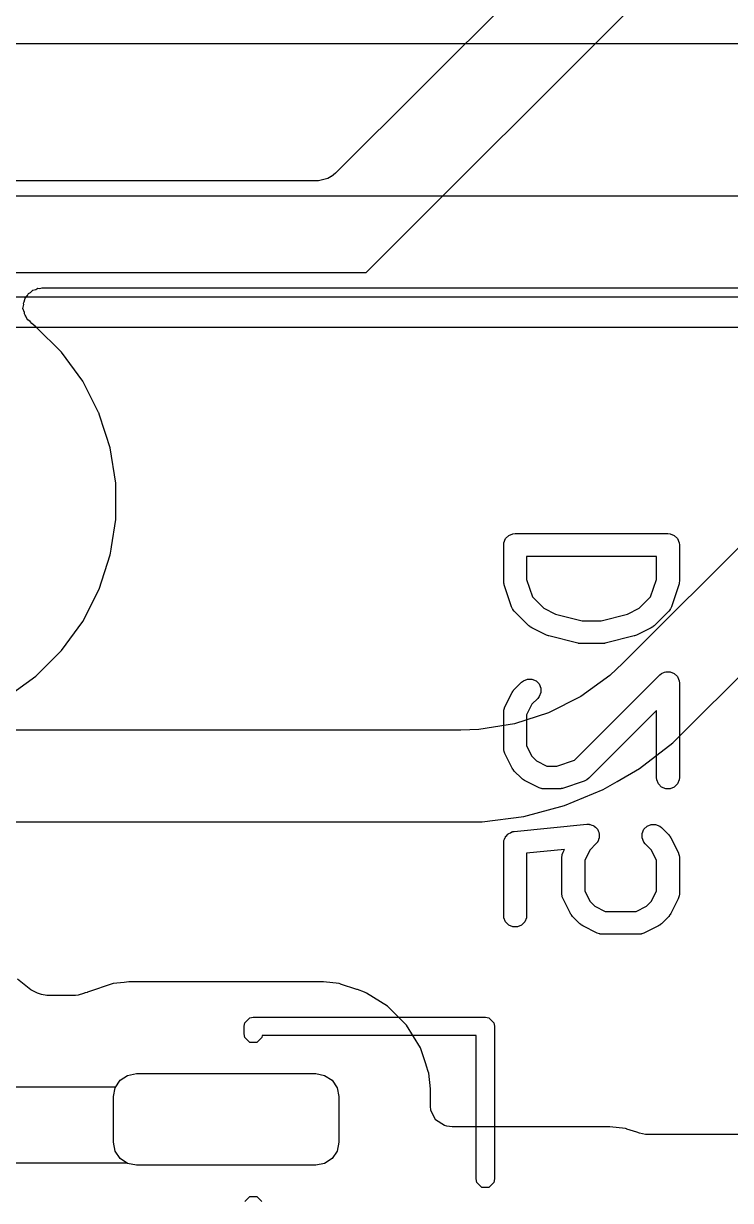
# Model space of a CAD drawing. Header units: inches. Extents: x 1.3 to 5.24, y -7.03 to -1.12.
# Drawn here: x 4.7731 to 4.9553, y -5.515 to -5.2114 of the extents above; entities that cross this region are included whole.
import ezdxf

# ---------------------------------------------------------------- set-up
doc = ezdxf.new("R2010")
doc.units = ezdxf.units.IN
doc.header["$MEASUREMENT"] = 0
for name, color, linetype, true_color in [('B.Cu', 153, 'CONTINUOUS', 0x4d7fc4), ('B.Mask', 4, 'CONTINUOUS', 0x02ffee), ('B.Paste', 132, 'CONTINUOUS', 0x00c2c2), ('B.Silkscreen', 31, 'CONTINUOUS', 0xe8b2a7), ('F.Cu', 13, 'CONTINUOUS', 0xc83434), ('F.Silkscreen', 41, 'CONTINUOUS', 0xf2eda1)]:
    doc.layers.add(name, color=color, linetype=linetype, true_color=true_color)

msp = doc.modelspace()

# ---------------------------------------------------------------- linework, layer by layer
at = {"layer": 'B.Cu', "linetype": 'CONTINUOUS'}
for p, q in [((3.98976, -5.21654), (5.03937, -5.21654)), ((5.03122, -5.25591), (3.99792, -5.25591)), ((4.77621, -5.27999), (4.77673, -5.27969)), ((4.77673, -5.27969), (4.77727, -5.27971)), ((4.77727, -5.27971), (4.77789, -5.27955)), ((4.77789, -5.27955), (5.0187, -5.27955)), ((4.77327, -5.28317), (4.77347, -5.28221)), ((4.77347, -5.28221), (4.7741, -5.28156)), ((4.7741, -5.28156), (4.77435, -5.28106)), ((4.77435, -5.28106), (4.77487, -5.28076)), ((4.77487, -5.28076), (4.77538, -5.28024)), ((4.77538, -5.28024), (4.77549, -5.28018)), ((4.77549, -5.28018), (4.77621, -5.27999)), ((4.77292, -5.28491), (4.77313, -5.28387)), ((4.77333, -5.28597), (4.77292, -5.28491)), ((4.7731, -5.28351), (4.77327, -5.28317)), ((4.77313, -5.28387), (4.7731, -5.28351)), ((4.77336, -5.28625), (4.77333, -5.28597)), ((4.77353, -5.28666), (4.77336, -5.28625)), ((4.77368, -5.28686), (4.77353, -5.28666)), ((4.77392, -5.28747), (4.77368, -5.28686)), ((4.77419, -5.28783), (4.77392, -5.28747)), ((4.77422, -5.28786), (4.77419, -5.28783)), ((4.77476, -5.28825), (4.77422, -5.28786)), ((4.77519, -5.28879), (4.77476, -5.28825)), ((4.77628, -5.28959), (4.77519, -5.28879)), ((4.78285, -5.29616), (4.77628, -5.28959)), ((4.77628, -5.28959), (4.77628, -5.28959)), ((4.78832, -5.30368), (4.78285, -5.29616)), ((4.78988, -5.30675), (4.78832, -5.30368)), ((4.79241, -5.31171), (4.78988, -5.30675)), ((4.79245, -5.31178), (4.79241, -5.31171)), ((4.79252, -5.31192), (4.79245, -5.31178)), ((4.79256, -5.312), (4.79252, -5.31192)), ((4.7926, -5.31215), (4.79256, -5.312)), ((4.79404, -5.31659), (4.7926, -5.31215)), ((4.7943, -5.31737), (4.79404, -5.31659)), ((4.79542, -5.32081), (4.7943, -5.31737)), ((4.79687, -5.33), (4.79542, -5.32081)), ((4.79687, -5.3393), (4.79687, -5.33)), ((4.79575, -5.34634), (4.79687, -5.3393)), ((4.79566, -5.34695), (4.79575, -5.34634)), ((4.79254, -5.35732), (4.79542, -5.34848)), ((4.79542, -5.34848), (4.79549, -5.34801)), ((4.79549, -5.34801), (4.79566, -5.34695)), ((4.79566, -5.34695), (4.79566, -5.34695)), ((4.78832, -5.36561), (4.79254, -5.35732)), ((4.78285, -5.37313), (4.78832, -5.36561)), ((4.77628, -5.37971), (4.78285, -5.37313)), ((4.76876, -5.38517), (4.77628, -5.37971)), ((4.77495, -5.46068), (4.77152, -5.45793)), ((4.79905, -5.45876), (4.79615, -5.45906)), ((4.8002, -5.45864), (4.79905, -5.45876)), ((4.85039, -5.45864), (4.8002, -5.45864)), ((4.8002, -5.45864), (4.8002, -5.45864)), ((4.85444, -5.45906), (4.85039, -5.45864)), ((4.85039, -5.45864), (4.85039, -5.45864)), ((4.77663, -5.46156), (4.77495, -5.46068)), ((4.77774, -5.46189), (4.77663, -5.46156)), ((4.77911, -5.46209), (4.77774, -5.46189)), ((4.78849, -5.46165), (4.78718, -5.46203)), ((4.78873, -5.46154), (4.78849, -5.46165)), ((4.78881, -5.46152), (4.78873, -5.46154)), ((4.78898, -5.46145), (4.78881, -5.46152)), ((4.78904, -5.46145), (4.78898, -5.46145)), ((4.78947, -5.46131), (4.78904, -5.46145)), ((4.78959, -5.46123), (4.78947, -5.46131)), ((4.79614, -5.45906), (4.78959, -5.46123)), ((4.78959, -5.46123), (4.78959, -5.46123)), ((4.79615, -5.45906), (4.79614, -5.45906)), ((4.85466, -5.45912), (4.85444, -5.45906)), ((4.85477, -5.45917), (4.85466, -5.45912)), ((4.85896, -5.46055), (4.85477, -5.45917)), ((4.85913, -5.46061), (4.85896, -5.46055)), ((4.85896, -5.46055), (4.85896, -5.46055)), ((4.861, -5.46123), (4.85913, -5.46061)), ((4.86151, -5.46154), (4.861, -5.46123)), ((4.861, -5.46123), (4.861, -5.46123)), ((4.86688, -5.46485), (4.86151, -5.46154)), ((4.78647, -5.46209), (4.77911, -5.46209)), ((4.77911, -5.46209), (4.77911, -5.46209)), ((4.77911, -5.46209), (4.77911, -5.46209)), ((4.78716, -5.46204), (4.78647, -5.46209)), ((4.78718, -5.46203), (4.78716, -5.46204)), ((4.87176, -5.46974), (4.86688, -5.46485)), ((4.87539, -5.47562), (4.87176, -5.46974)), ((4.87677, -5.47978), (4.87539, -5.47562)), ((4.87697, -5.48039), (4.87677, -5.47978)), ((4.79799, -5.48401), (4.79991, -5.48273)), ((4.79991, -5.48273), (4.80217, -5.48228)), ((4.80217, -5.48228), (4.84843, -5.48228)), ((4.84843, -5.48228), (4.85069, -5.48273)), ((4.85069, -5.48273), (4.8526, -5.48401)), ((4.8774, -5.48169), (4.87697, -5.48039)), ((4.87756, -5.48217), (4.8774, -5.48169)), ((4.87797, -5.48622), (4.87756, -5.48217)), ((4.87756, -5.48217), (4.87756, -5.48217)), ((4.7628, -5.48573), (4.79684, -5.48573)), ((4.79684, -5.48573), (4.79799, -5.48401)), ((4.8526, -5.48401), (4.85388, -5.48593)), ((4.85388, -5.48593), (4.85433, -5.48819)), ((4.87797, -5.49064), (4.87797, -5.48622)), ((4.87797, -5.48622), (4.87797, -5.48622)), ((4.87797, -5.48622), (4.87797, -5.48622)), ((4.85433, -5.48819), (4.85433, -5.5)), ((4.87808, -5.49167), (4.87797, -5.49064)), ((4.87815, -5.49197), (4.87808, -5.49167)), ((4.87923, -5.49413), (4.87815, -5.49197)), ((4.87928, -5.49418), (4.87923, -5.49413)), ((4.87928, -5.49419), (4.87928, -5.49418)), ((4.87928, -5.49418), (4.87928, -5.49418)), ((4.87928, -5.49418), (4.87928, -5.49418)), ((4.88159, -5.49567), (4.87928, -5.49419)), ((4.88218, -5.49585), (4.88159, -5.49567)), ((4.88356, -5.49604), (4.88218, -5.49585)), ((4.92421, -5.49604), (4.88356, -5.49604)), ((4.88356, -5.49604), (4.88356, -5.49604)), ((4.88356, -5.49604), (4.88356, -5.49604)), ((4.92826, -5.49646), (4.92421, -5.49604)), ((4.92421, -5.49604), (4.92421, -5.49604)), ((4.92421, -5.49604), (4.92421, -5.49604)), ((4.92848, -5.49652), (4.92826, -5.49646)), ((4.92859, -5.49657), (4.92848, -5.49652)), ((4.93112, -5.49741), (4.92859, -5.49657)), ((4.93183, -5.49764), (4.93112, -5.49741)), ((4.93112, -5.49741), (4.93112, -5.49741)), ((4.93259, -5.49783), (4.93183, -5.49764)), ((4.93335, -5.49795), (4.93259, -5.49783)), ((4.93413, -5.49801), (4.93335, -5.49795)), ((4.97968, -5.49801), (4.93413, -5.49801)), ((4.85433, -5.5), (4.85388, -5.50226)), ((4.8526, -5.50418), (4.85069, -5.50546)), ((4.85388, -5.50226), (4.8526, -5.50418)), ((4.79984, -5.50541), (4.7628, -5.50541)), ((4.79991, -5.50546), (4.79984, -5.50541)), ((4.80217, -5.50591), (4.79991, -5.50546)), ((4.84843, -5.50591), (4.80217, -5.50591)), ((4.85069, -5.50546), (4.84843, -5.50591))]:
    msp.add_line(p, q, dxfattribs=at)
at = {"layer": 'B.Mask', "linetype": 'CONTINUOUS'}
for p, q in [((4.79799, -5.48401), (4.79991, -5.48273)), ((4.79991, -5.48273), (4.80217, -5.48228)), ((4.80217, -5.48228), (4.84843, -5.48228)), ((4.84843, -5.48228), (4.85069, -5.48273)), ((4.85069, -5.48273), (4.8526, -5.48401)), ((4.79626, -5.48819), (4.79671, -5.48593)), ((4.79671, -5.48593), (4.79799, -5.48401)), ((4.8526, -5.48401), (4.85388, -5.48593)), ((4.85388, -5.48593), (4.85433, -5.48819)), ((4.79626, -5.5), (4.79626, -5.48819)), ((4.85433, -5.48819), (4.85433, -5.5)), ((4.79671, -5.50226), (4.79626, -5.5)), ((4.85433, -5.5), (4.85388, -5.50226)), ((4.79799, -5.50418), (4.79671, -5.50226)), ((4.79991, -5.50546), (4.79799, -5.50418)), ((4.8526, -5.50418), (4.85069, -5.50546)), ((4.85388, -5.50226), (4.8526, -5.50418)), ((4.80217, -5.50591), (4.79991, -5.50546)), ((4.84843, -5.50591), (4.80217, -5.50591)), ((4.85069, -5.50546), (4.84843, -5.50591))]:
    msp.add_line(p, q, dxfattribs=at)
at = {"layer": 'B.Paste', "linetype": 'CONTINUOUS'}
for p, q in [((4.79799, -5.48401), (4.79991, -5.48273)), ((4.79991, -5.48273), (4.80217, -5.48228)), ((4.80217, -5.48228), (4.84843, -5.48228)), ((4.84843, -5.48228), (4.85069, -5.48273)), ((4.85069, -5.48273), (4.8526, -5.48401)), ((4.79626, -5.48819), (4.79671, -5.48593)), ((4.79671, -5.48593), (4.79799, -5.48401)), ((4.8526, -5.48401), (4.85388, -5.48593)), ((4.85388, -5.48593), (4.85433, -5.48819)), ((4.79626, -5.5), (4.79626, -5.48819)), ((4.85433, -5.48819), (4.85433, -5.5)), ((4.79671, -5.50226), (4.79626, -5.5)), ((4.85433, -5.5), (4.85388, -5.50226)), ((4.79799, -5.50418), (4.79671, -5.50226)), ((4.79991, -5.50546), (4.79799, -5.50418)), ((4.8526, -5.50418), (4.85069, -5.50546)), ((4.85388, -5.50226), (4.8526, -5.50418)), ((4.80217, -5.50591), (4.79991, -5.50546)), ((4.84843, -5.50591), (4.80217, -5.50591)), ((4.85069, -5.50546), (4.84843, -5.50591))]:
    msp.add_line(p, q, dxfattribs=at)
at = {"layer": 'B.Silkscreen', "linetype": 'CONTINUOUS'}
for p, q in [((4.89734, -5.34425), (4.89816, -5.34344)), ((4.89816, -5.34344), (4.89922, -5.343)), ((4.89922, -5.343), (4.8998, -5.34294)), ((4.8998, -5.34294), (4.93917, -5.34294)), ((4.93917, -5.34294), (4.93974, -5.343)), ((4.93974, -5.343), (4.94081, -5.34344)), ((4.94081, -5.34344), (4.94162, -5.34425)), ((4.89684, -5.34589), (4.8969, -5.34532)), ((4.89684, -5.35527), (4.89684, -5.34589)), ((4.8969, -5.34532), (4.89734, -5.34425)), ((4.94162, -5.34425), (4.94206, -5.34532)), ((4.94206, -5.34532), (4.94212, -5.34589)), ((4.94212, -5.34589), (4.94212, -5.35527)), ((4.93621, -5.34885), (4.90275, -5.34885)), ((4.90275, -5.34885), (4.90275, -5.35479)), ((4.93621, -5.35479), (4.93621, -5.34885)), ((4.89687, -5.35556), (4.89684, -5.35527)), ((4.89687, -5.35564), (4.89687, -5.35556)), ((4.89689, -5.35574), (4.89687, -5.35564)), ((4.8969, -5.35584), (4.89689, -5.35574)), ((4.90275, -5.35479), (4.90425, -5.3593)), ((4.93471, -5.3593), (4.93621, -5.35479)), ((4.94207, -5.35574), (4.94206, -5.35584)), ((4.9421, -5.35564), (4.94207, -5.35574)), ((4.94212, -5.35527), (4.94209, -5.35556)), ((4.94209, -5.35556), (4.9421, -5.35564)), ((4.89693, -5.35592), (4.8969, -5.35584)), ((4.89699, -5.3562), (4.89693, -5.35592)), ((4.89887, -5.36183), (4.89699, -5.3562)), ((4.94197, -5.3562), (4.94009, -5.36183)), ((4.94203, -5.35592), (4.94197, -5.3562)), ((4.94206, -5.35584), (4.94203, -5.35592)), ((4.89911, -5.36235), (4.89887, -5.36183)), ((4.90425, -5.3593), (4.90717, -5.36222)), ((4.93179, -5.36222), (4.93471, -5.3593)), ((4.94009, -5.36183), (4.93986, -5.36235)), ((4.89918, -5.36243), (4.89911, -5.36235)), ((4.89922, -5.36253), (4.89918, -5.36243)), ((4.89958, -5.36298), (4.89922, -5.36253)), ((4.90333, -5.36673), (4.89958, -5.36298)), ((4.90717, -5.36222), (4.9102, -5.36373)), ((4.9102, -5.36373), (4.91703, -5.36544)), ((4.92193, -5.36544), (4.92876, -5.36373)), ((4.92876, -5.36373), (4.93179, -5.36222)), ((4.93938, -5.36298), (4.93563, -5.36673)), ((4.93975, -5.36253), (4.93938, -5.36298)), ((4.93979, -5.36243), (4.93975, -5.36253)), ((4.93986, -5.36235), (4.93979, -5.36243)), ((4.90356, -5.36692), (4.90333, -5.36673)), ((4.90361, -5.36697), (4.90356, -5.36692)), ((4.9037, -5.36703), (4.90361, -5.36697)), ((4.90378, -5.3671), (4.9037, -5.36703)), ((4.90385, -5.36713), (4.90378, -5.3671)), ((4.9041, -5.36728), (4.90385, -5.36713)), ((4.90785, -5.36916), (4.9041, -5.36728)), ((4.91703, -5.36544), (4.92193, -5.36544)), ((4.93486, -5.36728), (4.93111, -5.36916)), ((4.93511, -5.36713), (4.93486, -5.36728)), ((4.93518, -5.3671), (4.93511, -5.36713)), ((4.93526, -5.36703), (4.93518, -5.3671)), ((4.93535, -5.36697), (4.93526, -5.36703)), ((4.9354, -5.36692), (4.93535, -5.36697)), ((4.93563, -5.36673), (4.9354, -5.36692)), ((4.90789, -5.36917), (4.90785, -5.36916)), ((4.90791, -5.36919), (4.90789, -5.36917)), ((4.90815, -5.36927), (4.90791, -5.36919)), ((4.90839, -5.36936), (4.90815, -5.36927)), ((4.90841, -5.36937), (4.90839, -5.36936)), ((4.90845, -5.36938), (4.90841, -5.36937)), ((4.91595, -5.37126), (4.90845, -5.36938)), ((4.93051, -5.36938), (4.92301, -5.37126)), ((4.93055, -5.36937), (4.93051, -5.36938)), ((4.93057, -5.36936), (4.93055, -5.36937)), ((4.93081, -5.36927), (4.93057, -5.36936)), ((4.93105, -5.36919), (4.93081, -5.36927)), ((4.93107, -5.36917), (4.93105, -5.36919)), ((4.93111, -5.36916), (4.93107, -5.36917)), ((4.91605, -5.37127), (4.91595, -5.37126)), ((4.91609, -5.37129), (4.91605, -5.37127)), ((4.91631, -5.37131), (4.91609, -5.37129)), ((4.91653, -5.37134), (4.91631, -5.37131)), ((4.91657, -5.37133), (4.91653, -5.37134)), ((4.91667, -5.37134), (4.91657, -5.37133)), ((4.92229, -5.37134), (4.91667, -5.37134)), ((4.92239, -5.37133), (4.92229, -5.37134)), ((4.92244, -5.37134), (4.92239, -5.37133)), ((4.92265, -5.37131), (4.92244, -5.37134)), ((4.92287, -5.37129), (4.92265, -5.37131)), ((4.92291, -5.37127), (4.92287, -5.37129)), ((4.92301, -5.37126), (4.92291, -5.37127)), ((4.91507, -5.40143), (4.93708, -5.37943)), ((4.93708, -5.37943), (4.93753, -5.37906)), ((4.93753, -5.37906), (4.93828, -5.37875)), ((4.93828, -5.37875), (4.93859, -5.37862)), ((4.93859, -5.37862), (4.93974, -5.37862)), ((4.93974, -5.37862), (4.94081, -5.37906)), ((4.94081, -5.37906), (4.94162, -5.37987)), ((4.94162, -5.37987), (4.94188, -5.38049)), ((4.89958, -5.38318), (4.90146, -5.3813)), ((4.90146, -5.3813), (4.90191, -5.38093)), ((4.90191, -5.38093), (4.90297, -5.38049)), ((4.90297, -5.38049), (4.90412, -5.38049)), ((4.90412, -5.38049), (4.90519, -5.38093)), ((4.90519, -5.38093), (4.906, -5.38175)), ((4.906, -5.38175), (4.90644, -5.38281)), ((4.90644, -5.38281), (4.90644, -5.38397)), ((4.94188, -5.38049), (4.94206, -5.38094)), ((4.94206, -5.38094), (4.94212, -5.38151)), ((4.94212, -5.38151), (4.94212, -5.40589)), ((4.89715, -5.38769), (4.89903, -5.38394)), ((4.89903, -5.38394), (4.89919, -5.3837)), ((4.89919, -5.3837), (4.89922, -5.38362)), ((4.89922, -5.38362), (4.89928, -5.38354)), ((4.89928, -5.38354), (4.89934, -5.38345)), ((4.89934, -5.38345), (4.8994, -5.3834)), ((4.8994, -5.3834), (4.89958, -5.38318)), ((4.90563, -5.38548), (4.9041, -5.38701)), ((4.906, -5.38503), (4.90563, -5.38548)), ((4.90644, -5.38397), (4.906, -5.38503)), ((4.89684, -5.38901), (4.8969, -5.38844)), ((4.89684, -5.39839), (4.89684, -5.38901)), ((4.8969, -5.38844), (4.89694, -5.38834)), ((4.89694, -5.38834), (4.89695, -5.38823)), ((4.89695, -5.38823), (4.89715, -5.38769)), ((4.9041, -5.38701), (4.90275, -5.38971)), ((4.93621, -5.38864), (4.91876, -5.4061)), ((4.93621, -5.40589), (4.93621, -5.38864)), ((4.90275, -5.38971), (4.90275, -5.39769)), ((4.90275, -5.39769), (4.9041, -5.40039)), ((4.8969, -5.39896), (4.89684, -5.39839)), ((4.89694, -5.39906), (4.8969, -5.39896)), ((4.89695, -5.39917), (4.89694, -5.39906)), ((4.89715, -5.39971), (4.89695, -5.39917)), ((4.89903, -5.40346), (4.89715, -5.39971)), ((4.9041, -5.40039), (4.90529, -5.40159)), ((4.89919, -5.40371), (4.89903, -5.40346)), ((4.89922, -5.40378), (4.89919, -5.40371)), ((4.89928, -5.40386), (4.89922, -5.40378)), ((4.89934, -5.40395), (4.89928, -5.40386)), ((4.8994, -5.404), (4.89934, -5.40395)), ((4.89958, -5.40423), (4.8994, -5.404)), ((4.90146, -5.4061), (4.89958, -5.40423)), ((4.90529, -5.40159), (4.90799, -5.40293)), ((4.90799, -5.40293), (4.91057, -5.40293)), ((4.91057, -5.40293), (4.91507, -5.40143)), ((4.90168, -5.40629), (4.90146, -5.4061)), ((4.90174, -5.40634), (4.90168, -5.40629)), ((4.90182, -5.4064), (4.90174, -5.40634)), ((4.90191, -5.40647), (4.90182, -5.4064)), ((4.90198, -5.4065), (4.90191, -5.40647)), ((4.90223, -5.40665), (4.90198, -5.4065)), ((4.90597, -5.40853), (4.90223, -5.40665)), ((4.9176, -5.40681), (4.91198, -5.40869)), ((4.91813, -5.40658), (4.9176, -5.40681)), ((4.91821, -5.40651), (4.91813, -5.40658)), ((4.91831, -5.40647), (4.91821, -5.40651)), ((4.91876, -5.4061), (4.91831, -5.40647)), ((4.93627, -5.40646), (4.93621, -5.40589)), ((4.93671, -5.40753), (4.93627, -5.40646)), ((4.94206, -5.40646), (4.94162, -5.40753)), ((4.94212, -5.40589), (4.94206, -5.40646)), ((4.90652, -5.40873), (4.90597, -5.40853)), ((4.90662, -5.40874), (4.90652, -5.40873)), ((4.90672, -5.40878), (4.90662, -5.40874)), ((4.9073, -5.40884), (4.90672, -5.40878)), ((4.91104, -5.40884), (4.9073, -5.40884)), ((4.91134, -5.40881), (4.91104, -5.40884)), ((4.91141, -5.40882), (4.91134, -5.40881)), ((4.91152, -5.40879), (4.91141, -5.40882)), ((4.91162, -5.40878), (4.91152, -5.40879)), ((4.91169, -5.40875), (4.91162, -5.40878)), ((4.91198, -5.40869), (4.91169, -5.40875)), ((4.93753, -5.40834), (4.93671, -5.40753)), ((4.93859, -5.40878), (4.93753, -5.40834)), ((4.93974, -5.40878), (4.93859, -5.40878)), ((4.94081, -5.40834), (4.93974, -5.40878)), ((4.94162, -5.40753), (4.94081, -5.40834)), ((4.8995, -5.41982), (4.91825, -5.41795)), ((4.91825, -5.41795), (4.91883, -5.41795)), ((4.91883, -5.41795), (4.91897, -5.41799)), ((4.91897, -5.41799), (4.91912, -5.41799)), ((4.91912, -5.41799), (4.91952, -5.41815)), ((4.91952, -5.41815), (4.91993, -5.41828)), ((4.91993, -5.41828), (4.92005, -5.41837)), ((4.92005, -5.41837), (4.92018, -5.41843)), ((4.92018, -5.41843), (4.92049, -5.41873)), ((4.92049, -5.41873), (4.92082, -5.41901)), ((4.92082, -5.41901), (4.92089, -5.41914)), ((4.92089, -5.41914), (4.921, -5.41924)), ((4.921, -5.41924), (4.92116, -5.41964)), ((4.93252, -5.42031), (4.93296, -5.41924)), ((4.93296, -5.41924), (4.93378, -5.41843)), ((4.93378, -5.41843), (4.93484, -5.41799)), ((4.93484, -5.41799), (4.93599, -5.41799)), ((4.93599, -5.41799), (4.93706, -5.41843)), ((4.93706, -5.41843), (4.9375, -5.4188)), ((4.9375, -5.4188), (4.93938, -5.42067)), ((4.89684, -5.42276), (4.89686, -5.42255)), ((4.89686, -5.42247), (4.89688, -5.4224)), ((4.89686, -5.42255), (4.89686, -5.42247)), ((4.89688, -5.4224), (4.8969, -5.42218)), ((4.8969, -5.42218), (4.89707, -5.42178)), ((4.89707, -5.42178), (4.89719, -5.42137)), ((4.89719, -5.42137), (4.89728, -5.42126)), ((4.89728, -5.42126), (4.89734, -5.42112)), ((4.89734, -5.42112), (4.89765, -5.42081)), ((4.89765, -5.42081), (4.89792, -5.42048)), ((4.89792, -5.42048), (4.89805, -5.42041)), ((4.89805, -5.42041), (4.89816, -5.4203)), ((4.89816, -5.4203), (4.89855, -5.42014)), ((4.89855, -5.42014), (4.89893, -5.41994)), ((4.89893, -5.41994), (4.89915, -5.41989)), ((4.89915, -5.41989), (4.89922, -5.41986)), ((4.89922, -5.41986), (4.89929, -5.41986)), ((4.89929, -5.41986), (4.8995, -5.41982)), ((4.921, -5.42253), (4.92063, -5.42297)), ((4.92106, -5.42239), (4.921, -5.42253)), ((4.92115, -5.42227), (4.92106, -5.42239)), ((4.92127, -5.42186), (4.92115, -5.42227)), ((4.92116, -5.41964), (4.92137, -5.42002)), ((4.92144, -5.42146), (4.92127, -5.42186)), ((4.92137, -5.42002), (4.92138, -5.42017)), ((4.92138, -5.42017), (4.92144, -5.42031)), ((4.92144, -5.42031), (4.92144, -5.42074)), ((4.92144, -5.42074), (4.92148, -5.42117)), ((4.92148, -5.42117), (4.92144, -5.42131)), ((4.92144, -5.42131), (4.92144, -5.42146)), ((4.93252, -5.42146), (4.93252, -5.42031)), ((4.93296, -5.42253), (4.93252, -5.42146)), ((4.93333, -5.42297), (4.93296, -5.42253)), ((4.93938, -5.42067), (4.93956, -5.4209)), ((4.93956, -5.4209), (4.93962, -5.42095)), ((4.93962, -5.42095), (4.93968, -5.42104)), ((4.93968, -5.42104), (4.93975, -5.42112)), ((4.93975, -5.42112), (4.93978, -5.42119)), ((4.93978, -5.42119), (4.93993, -5.42144)), ((4.93993, -5.42144), (4.94181, -5.42519)), ((4.89684, -5.44151), (4.89684, -5.42276)), ((4.91252, -5.42445), (4.90275, -5.42543)), ((4.90275, -5.42543), (4.90275, -5.44151)), ((4.91195, -5.42573), (4.91215, -5.42519)), ((4.91215, -5.42519), (4.91252, -5.42445)), ((4.9191, -5.42451), (4.91775, -5.42721)), ((4.92063, -5.42297), (4.9191, -5.42451)), ((4.93486, -5.42451), (4.93333, -5.42297)), ((4.93621, -5.42721), (4.93486, -5.42451)), ((4.94181, -5.42519), (4.94201, -5.42573)), ((4.91184, -5.42651), (4.9119, -5.42593)), ((4.91184, -5.43588), (4.91184, -5.42651)), ((4.9119, -5.42593), (4.91194, -5.42584)), ((4.91194, -5.42584), (4.91195, -5.42573)), ((4.91775, -5.42721), (4.91775, -5.43519)), ((4.93621, -5.43519), (4.93621, -5.42721)), ((4.94201, -5.42573), (4.94202, -5.42584)), ((4.94202, -5.42584), (4.94206, -5.42593)), ((4.94206, -5.42593), (4.94212, -5.42651)), ((4.94212, -5.42651), (4.94212, -5.43588)), ((4.9119, -5.43646), (4.91184, -5.43588)), ((4.91194, -5.43656), (4.9119, -5.43646)), ((4.91195, -5.43666), (4.91194, -5.43656)), ((4.91215, -5.4372), (4.91195, -5.43666)), ((4.91403, -5.44095), (4.91215, -5.4372)), ((4.91775, -5.43519), (4.9191, -5.43788)), ((4.93486, -5.43788), (4.93621, -5.43519)), ((4.94181, -5.4372), (4.93993, -5.44095)), ((4.94201, -5.43666), (4.94181, -5.4372)), ((4.94202, -5.43656), (4.94201, -5.43666)), ((4.94206, -5.43646), (4.94202, -5.43656)), ((4.94212, -5.43588), (4.94206, -5.43646)), ((4.9191, -5.43788), (4.92029, -5.43908)), ((4.92029, -5.43908), (4.92299, -5.44043)), ((4.92299, -5.44043), (4.93097, -5.44043)), ((4.93097, -5.44043), (4.93367, -5.43908)), ((4.93367, -5.43908), (4.93486, -5.43788)), ((4.8969, -5.44208), (4.89684, -5.44151)), ((4.89734, -5.44315), (4.8969, -5.44208)), ((4.89816, -5.44396), (4.89734, -5.44315)), ((4.90225, -5.44315), (4.90144, -5.44396)), ((4.90269, -5.44208), (4.90225, -5.44315)), ((4.90275, -5.44151), (4.90269, -5.44208)), ((4.91418, -5.4412), (4.91403, -5.44095)), ((4.91421, -5.44127), (4.91418, -5.4412)), ((4.91428, -5.44135), (4.91421, -5.44127)), ((4.91434, -5.44144), (4.91428, -5.44135)), ((4.9144, -5.44149), (4.91434, -5.44144)), ((4.91458, -5.44172), (4.9144, -5.44149)), ((4.91646, -5.4436), (4.91458, -5.44172)), ((4.91668, -5.44378), (4.91646, -5.4436)), ((4.91673, -5.44384), (4.91668, -5.44378)), ((4.93728, -5.44378), (4.93723, -5.44384)), ((4.9375, -5.4436), (4.93728, -5.44378)), ((4.93938, -5.44172), (4.9375, -5.4436)), ((4.93956, -5.44149), (4.93938, -5.44172)), ((4.93962, -5.44144), (4.93956, -5.44149)), ((4.93968, -5.44135), (4.93962, -5.44144)), ((4.93975, -5.44127), (4.93968, -5.44135)), ((4.93978, -5.4412), (4.93975, -5.44127)), ((4.93993, -5.44095), (4.93978, -5.4412)), ((4.89922, -5.4444), (4.89816, -5.44396)), ((4.90037, -5.4444), (4.89922, -5.4444)), ((4.90144, -5.44396), (4.90037, -5.4444)), ((4.91682, -5.4439), (4.91673, -5.44384)), ((4.9169, -5.44396), (4.91682, -5.4439)), ((4.91698, -5.44399), (4.9169, -5.44396)), ((4.91722, -5.44415), (4.91698, -5.44399)), ((4.92097, -5.44602), (4.91722, -5.44415)), ((4.92151, -5.44623), (4.92097, -5.44602)), ((4.92162, -5.44624), (4.92151, -5.44623)), ((4.92172, -5.44628), (4.92162, -5.44624)), ((4.92229, -5.44633), (4.92172, -5.44628)), ((4.93167, -5.44633), (4.92229, -5.44633)), ((4.93224, -5.44628), (4.93167, -5.44633)), ((4.93234, -5.44624), (4.93224, -5.44628)), ((4.93245, -5.44623), (4.93234, -5.44624)), ((4.93299, -5.44602), (4.93245, -5.44623)), ((4.93674, -5.44415), (4.93299, -5.44602)), ((4.93698, -5.44399), (4.93674, -5.44415)), ((4.93706, -5.44396), (4.93698, -5.44399)), ((4.93714, -5.4439), (4.93706, -5.44396)), ((4.93723, -5.44384), (4.93714, -5.4439)), ((4.8301, -5.46917), (4.83138, -5.4679)), ((4.83138, -5.4679), (4.83228, -5.46772)), ((4.83228, -5.46772), (4.89213, -5.46772)), ((4.89213, -5.46772), (4.89303, -5.4679)), ((4.89303, -5.4679), (4.89431, -5.46917)), ((4.82992, -5.47008), (4.8301, -5.46917)), ((4.82992, -5.47205), (4.82992, -5.47008)), ((4.89431, -5.46917), (4.89449, -5.47008)), ((4.89449, -5.47008), (4.89449, -5.50945)), ((4.8301, -5.47295), (4.82992, -5.47205)), ((4.83138, -5.47423), (4.8301, -5.47295)), ((4.83447, -5.47295), (4.83319, -5.47423)), ((4.83457, -5.47244), (4.83447, -5.47295)), ((4.88976, -5.47244), (4.83457, -5.47244)), ((4.88976, -5.50945), (4.88976, -5.47244)), ((4.83319, -5.47423), (4.83138, -5.47423)), ((4.88994, -5.51035), (4.88976, -5.50945)), ((4.89122, -5.51163), (4.88994, -5.51035)), ((4.89431, -5.51035), (4.89303, -5.51163)), ((4.89449, -5.50945), (4.89431, -5.51035)), ((4.89303, -5.51163), (4.89122, -5.51163)), ((4.8301, -5.51524), (4.83138, -5.51396)), ((4.83138, -5.51396), (4.83319, -5.51396)), ((4.83319, -5.51396), (4.83447, -5.51524))]:
    msp.add_line(p, q, dxfattribs=at)
at = {"layer": 'F.Cu', "linetype": 'CONTINUOUS'}
for p, q in [((5.02037, -5.08315), (4.8535, -5.25002)), ((4.86137, -5.27559), (5.04092, -5.09604)), ((5.12444, -5.17955), (4.92759, -5.3764)), ((4.94047, -5.39695), (5.13703, -5.20039)), ((4.84914, -5.25195), (4.73237, -5.25195)), ((4.85148, -5.25135), (4.84914, -5.25195)), ((4.85239, -5.25086), (4.85148, -5.25135)), ((4.85245, -5.25081), (4.85239, -5.25086)), ((4.8535, -5.25002), (4.85245, -5.25081)), ((4.7378, -5.27559), (4.86137, -5.27559)), ((4.92759, -5.3764), (4.92418, -5.37955)), ((4.92418, -5.37955), (4.91668, -5.385)), ((4.91668, -5.385), (4.90843, -5.38921)), ((4.89961, -5.39207), (4.89046, -5.39352)), ((4.90843, -5.38921), (4.89961, -5.39207)), ((4.88583, -5.3937), (4.7378, -5.3937)), ((4.89046, -5.39352), (4.88583, -5.3937)), ((4.93187, -5.40355), (4.94047, -5.39695)), ((4.9261, -5.40689), (4.93187, -5.40355)), ((4.92248, -5.40897), (4.9261, -5.40689)), ((4.91247, -5.41312), (4.92248, -5.40897)), ((4.90199, -5.41593), (4.91247, -5.41312)), ((4.89125, -5.41734), (4.90199, -5.41593)), ((4.73238, -5.41734), (4.89125, -5.41734)), ((4.89125, -5.41734), (4.89125, -5.41734))]:
    msp.add_line(p, q, dxfattribs=at)
at = {"layer": 'F.Silkscreen', "linetype": 'CONTINUOUS'}
for p, q in [((4.39843, -5.28189), (5.1937, -5.28189)), ((5.18976, -5.28976), (4.39843, -5.28976))]:
    msp.add_line(p, q, dxfattribs=at)

doc.saveas('drawing.dxf')
